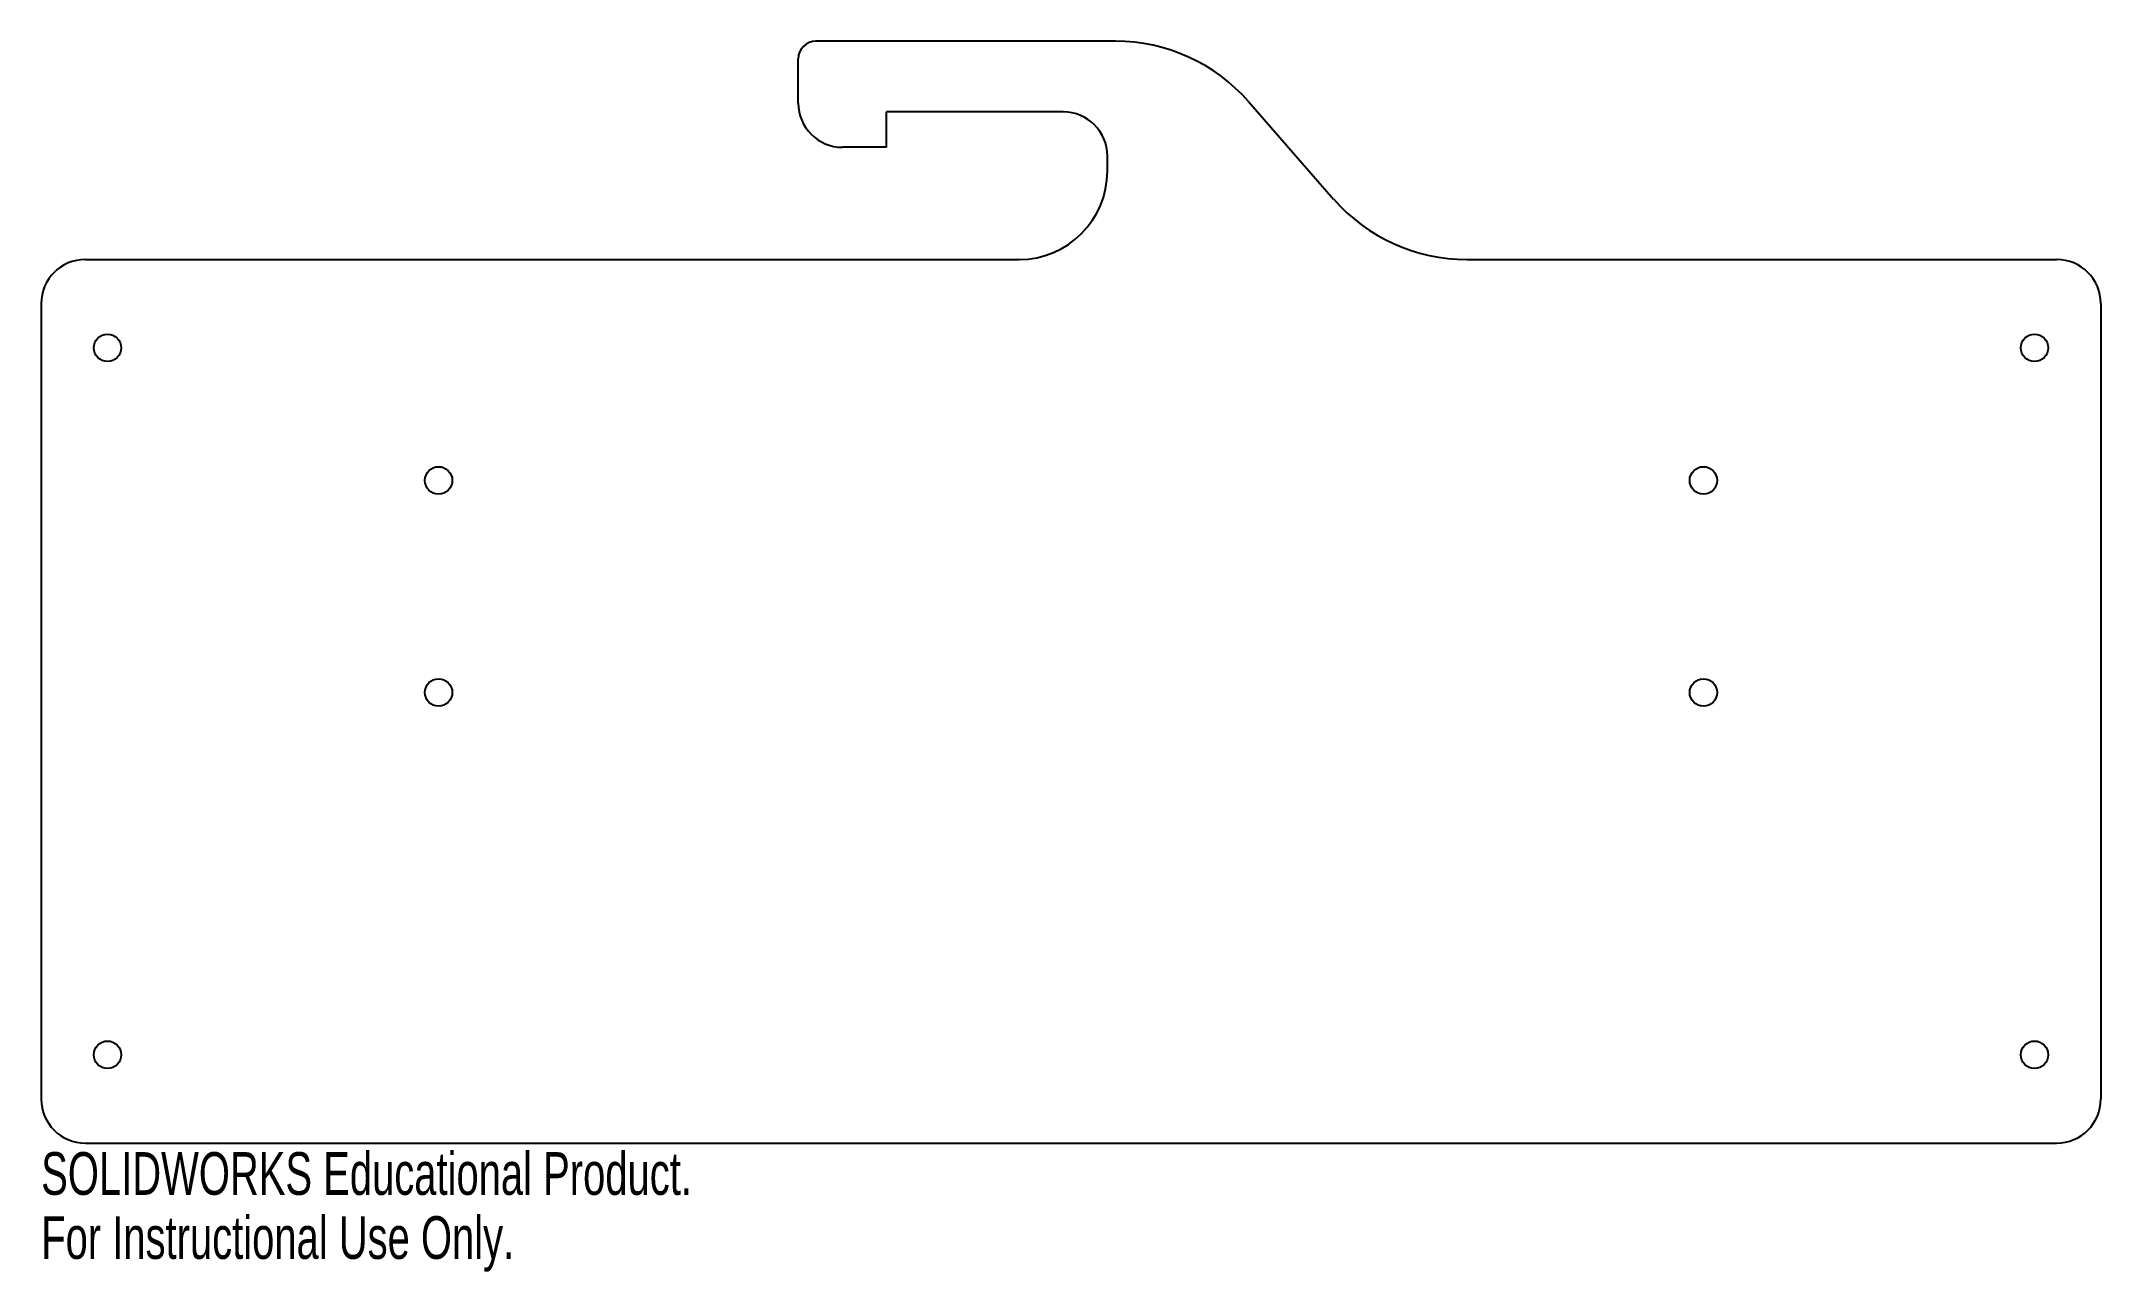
# Model space of a CAD drawing. Header units: millimetres. Extents: x 0 to 233, y -115 to 25.
import ezdxf

# ---------------------------------------------------------------- set-up
doc = ezdxf.new("R2010")
doc.units = ezdxf.units.MM
doc.styles.add('SLDTEXTSTYLE0', font='TXT', dxfattribs={"width": 0.7})

msp = doc.modelspace()

# ---------------------------------------------------------------- linework, layer by layer
at = {"color": 7, "linetype": 'Continuous', "lineweight": 25}
for p, q in [((121.64, 24.7), (87.72, 24.7)), ((85.72, 17.7), (85.72, 22.7)), ((115.72, 16.7), (95.72, 16.7)), ((95.72, 12.7), (95.72, 16.7)), ((136.7, 17.86), (146.34, 6.84)), ((95.72, 12.7), (90.72, 12.7)), ((120.72, 10), (120.72, 11.7)), ((5, 0), (110.72, 0)), ((161.4, 0), (228.2, 0)), ((0, -5), (0, -95)), ((233.2, -5), (233.2, -95)), ((5, -100), (228.2, -100))]:
    msp.add_line(p, q, dxfattribs=at)
for centre in [(7.5, -10), (225.7, -10), (45, -25), (188.2, -25), (45, -49), (188.2, -49), (7.5, -90), (225.7, -90)]:
    msp.add_circle(centre, 1.55, dxfattribs=at)
for centre, radius, start, end in [((87.72, 22.7), 2, 90, 180), ((121.64, 4.7), 20, 41.1564, 90), ((90.72, 17.7), 5, 180, 270), ((115.72, 11.7), 5, 0, 90), ((110.72, 10), 10, 270, 0), ((161.4, 20), 20, 221.1564, 270), ((5, -5), 5, 90, 180), ((228.2, -5), 5, 0, 90), ((5, -95), 5, 180, 270), ((228.2, -95), 5, 270, 0)]:
    msp.add_arc(centre, radius, start, end, dxfattribs=at)

# ---------------------------------------------------------------- texts
at = {"color": 7, "linetype": 'Continuous', "char_height": 4.8336, "attachment_point": 1, "style": 'SLDTEXTSTYLE0'}
for s, insert in [('SOLIDWORKS Educational Product.', (0, -101.02)), ('For Instructional Use Only.', (0, -108.27))]:
    msp.add_mtext(s, dxfattribs=dict(at, insert=insert))

doc.saveas('drawing.dxf')
